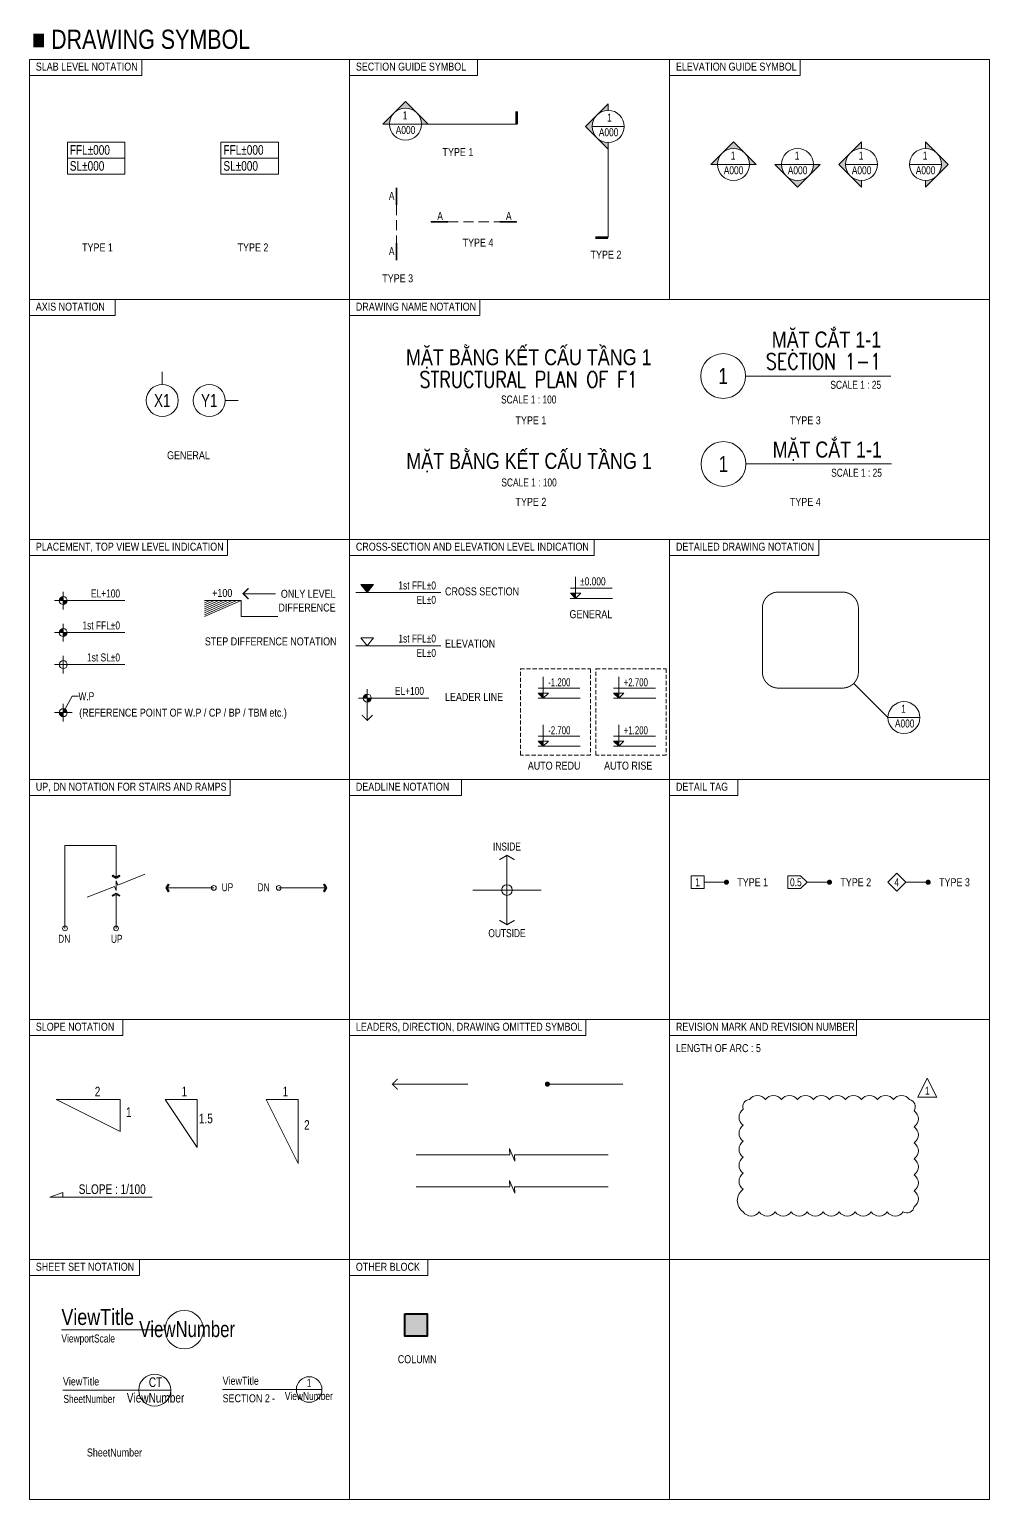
# Model space of a CAD drawing. Header units: millimetres. Extents: x 16759 to 481154, y -15066 to 200960.
# Drawn here: x 405582 to 435582, y 155023 to 200960 of the extents above; entities that cross this region are included whole.
import ezdxf
from ezdxf.enums import TextEntityAlignment as Align

# ---------------------------------------------------------------- set-up
doc = ezdxf.new("R2010")
doc.units = ezdxf.units.MM
doc.header["$MEASUREMENT"] = 0
for name, pattern in [('CEN', [62, 60, -1, 0, -1]), ('CENTER2', [1.125, 0.75, -0.125, 0.125, -0.125]), ('DASHED', [19.049999999999997, 12.7, -6.35]), ('HIDDEN2', [4.762499999999999, 3.175, -1.5875])]:
    doc.linetypes.add(name, pattern=pattern)
for name, color, linetype, lineweight in [('$1$NDC_S_VN TEXT', 7, 'Continuous', 20), ('NDC_FRAME', 7, 'Continuous', 18), ('NDC_S-COLUMN', 4, 'Continuous', 40), ('NDC_S_ANNO', 7, 'Continuous', 20), ('NDC_S_AXIS', 5, 'CENTER2', 13), ('NDC_S_DIM', 1, 'Continuous', 9), ('NDC_S_ENG TITLE', 3, 'Continuous', 20), ('NDC_S_HATCH COLUMN AND WALL', 251, 'Continuous', 13), ('NDC_S_HIDDEN', 8, 'HIDDEN2', 13), ('NDC_S_OPENING2', 9, 'DASHED', 13), ('NDC_S_SYMBOL', 1, 'Continuous', 15), ('NDC_S_TEXT SYMBOL', 7, 'Continuous', 20), ('NDC_S_THIN LINE', 8, 'Continuous', 9), ('NDC_S_VN TEXT', 7, 'Continuous', 20), ('NDC_S_VN TITLE', 6, 'Continuous', 35)]:
    doc.layers.add(name, color=color, linetype=linetype, lineweight=lineweight)
doc.layers.add('NDC_S_REVISION', color=18, linetype='Continuous', lineweight=20, plot=False)
doc.styles.add('NDC_ANNO', font='', dxfattribs={"width": 0.8})
doc.styles.add('NDC_DIM', font='', dxfattribs={"width": 0.75})
doc.styles.add('NDC_EN TXT', font='romans.shx', dxfattribs={"width": 0.8})
doc.styles.add('NDC_VIE TXT', font='arial.ttf', dxfattribs={"width": 0.8})
doc.styles.get('NDC_ANNO').set_extended_font_data('Dotum')
doc.styles.get('NDC_DIM').set_extended_font_data('Dotum')

# ---------------------------------------------------------------- blocks, each defined once
blk = doc.blocks.new('kata_block_CT')
at = {"layer": 'NDC_S_ANNO'}
blk.add_hatch(color=3, dxfattribs=at).paths.add_polyline_path([(0, 1.596954857557648), (-1.612010908633238, 1.596954857557648), (0, 0)])
at = {"layer": 'NDC_S_ANNO', "ltscale": 50}
h = blk.add_hatch(dxfattribs=at)
h.set_pattern_fill('ANSI31', color=256, scale=1.406250541793835, style=0)
h.set_pattern_definition([(45.00000000000001, (0, 5.456968210637569e-12), (-3.157122508925224, 3.157122508925225), [])])
h.paths.add_polyline_path([(0, 1.596954857557648), (0, 0), (1.612010908924276, 1.596954857557648)])
for p, q in [((11.56125648126181, 5.456968210637569e-12), (-1.63869572513795, 5.456968210637569e-12)), ((-1.592704896858777, 3.140833880479477), (11.46947077315417, 3.140833880479477))]:
    blk.add_line(p, q, dxfattribs=at)
for points in [[(0, 6.69495074864426), (0, 0)], [(0, 0), (-1.612010908924276, 1.596954857557648), (0, 1.596954857557648)], [(0, 0), (1.612010908924276, 1.596954857557648), (0, 1.596954857557648)]]:
    blk.add_lwpolyline(points, dxfattribs=at)
at = {"layer": 'NDC_S_ANNO', "color": 8, "ltscale": 50}
blk.add_lwpolyline([(0, 0), (-1.612010908633238, 1.596954857557648), (0, 1.596954857557648)], dxfattribs=at)
at = {"layer": 'NDC_S_TEXT SYMBOL', "color": 3, "style": 'NDC_ANNO', "width": 0.8}
blk.add_attdef('CT', (1.409564409346785, 4.068271311703938), '', height=2.5, dxfattribs=at)
blk = doc.blocks.new('*U207')
at = {"layer": 'NDC_S_ANNO'}
blk.add_line((0, 0), (-32.35554291820154, 0), dxfattribs=at)
blk.add_circle((6, -7.347880794884119e-16), 6, dxfattribs=at)
at = {"layer": 'NDC_S_TEXT SYMBOL', "color": 6, "linetype": 'ByBlock', "lineweight": -2, "style": 'NDC_VIE TXT', "width": 0.8, "flags": 8}
blk.add_attdef('VIEWTITLE', (-32.35554291820154, 1.470649532882817), '', height=5, dxfattribs=at)
at = {"layer": 'NDC_S_TEXT SYMBOL', "color": 0, "linetype": 'ByBlock', "lineweight": -2, "style": 'NDC_ANNO', "width": 0.8, "flags": 8}
blk.add_attdef('NO.', text='', height=5, dxfattribs=at).set_placement((6.916514236014336, 0.2785440091975027), align=Align.MIDDLE)
at = {"layer": 'NDC_S_TEXT SYMBOL', "color": 3, "lineweight": 25, "style": 'NDC_ANNO', "width": 0.8, "flags": 8}
blk.add_attdef('SCALE', (-32.35554291820154, -3.998868953555331), '', height=2.5, dxfattribs=at)
blk = doc.blocks.new('*U208')
at = {"layer": 'NDC_S_ANNO'}
blk.add_line((10, -6.123233995736766e-16), (-23.67175041808426, 0), dxfattribs=at)
blk.add_circle((5, -6.123233995736766e-16), 5, dxfattribs=at)
at = {"layer": 'NDC_S_TEXT SYMBOL', "color": 6, "linetype": 'ByBlock', "lineweight": -2, "style": 'NDC_VIE TXT', "width": 0.8, "flags": 8}
blk.add_attdef('VIEWTITLE', (-23.67175041808426, 1.470649532882817), '', height=2.5, dxfattribs=at)
at = {"layer": 'NDC_S_TEXT SYMBOL', "linetype": 'ByBlock', "lineweight": -2, "style": 'NDC_ANNO', "width": 0.8, "flags": 8}
for tag, p in [('CHITIET', (5.268843111116439, 2.490300879522692)), ('NO.', (5.268843111116439, -2.310829932335765))]:
    blk.add_attdef(tag, text='', height=3, dxfattribs=at).set_placement(p, align=Align.MIDDLE)
at = {"layer": 'NDC_S_TEXT SYMBOL', "color": 3, "lineweight": 25, "style": 'NDC_ANNO', "width": 0.8, "flags": 8}
blk.add_attdef('C/REF', (-23.50983268459007, -3.998868953555331), '', height=2.5, dxfattribs=at)
blk = doc.blocks.new('*U209')
at = {"layer": 'NDC_S_ANNO'}
blk.add_line((4, 0), (-27.04443883454456, 0), dxfattribs=at)
blk.add_circle((0, 0), 4, dxfattribs=at)
at = {"layer": 'NDC_S_TEXT SYMBOL', "color": 0, "linetype": 'ByBlock', "lineweight": -2, "style": 'NDC_VIE TXT', "width": 0.8}
blk.add_attdef('TITLE', (-27.04443883454456, 1.470649532882817), '', height=2.5, dxfattribs=at)
at = {"layer": 'NDC_S_TEXT SYMBOL', "linetype": 'ByBlock', "lineweight": -2, "style": 'NDC_ANNO', "width": 0.8}
blk.add_attdef('DETT', text='', height=2.5, dxfattribs=at).set_placement((0, 2.08916092661093), align=Align.MIDDLE)
at = {"layer": 'NDC_S_TEXT SYMBOL', "color": 6, "linetype": 'ByBlock', "lineweight": -2, "style": 'NDC_VIE TXT', "width": 0.8}
blk.add_attdef('SECTDET2', (-27.04443883454456, -3.998868953555327), '', height=2.5, dxfattribs=at)
at = {"layer": 'NDC_S_TEXT SYMBOL', "color": 3, "lineweight": 25, "style": 'NDC_VIE TXT', "width": 0.8, "flags": 8}
blk.add_attdef('C/REF', (-11.58663159167423, -3.998868953555326), '', height=2.5, dxfattribs=at)
at = {"layer": 'NDC_S_TEXT SYMBOL', "color": 3, "lineweight": 35, "style": 'NDC_ANNO', "width": 0.8}
blk.add_attdef('NUMBER', text='', height=2.5, dxfattribs=at).set_placement((-0.1082291598075997, -1.981368320581264), align=Align.MIDDLE)
blk = doc.blocks.new('Block Callout 3')
at = {"layer": 'NDC_S_TEXT SYMBOL', "color": 6, "ltscale": 0.005, "style": 'NDC_VIE TXT', "width": 0.8, "flags": 8}
blk.add_attdef('NUMBER', (0, 0), '', height=2.5, dxfattribs=at)
blk = doc.blocks.new('CD')
at = {"layer": 'NDC_S_ANNO'}
blk.add_hatch(color=3, dxfattribs=at).paths.add_polyline_path([(5.820766091346741e-10, 159.6954857552046), (-161.2010908627417, 159.6954857552046), (5.820766091346741e-10, -5.529727786779404e-10)])
at = {"layer": 'NDC_S_ANNO', "ltscale": 50}
h = blk.add_hatch(dxfattribs=at)
h.set_pattern_fill('ANSI31', color=256, scale=140.6250541793833, style=0)
h.set_pattern_definition([(45, (5.820766091346741e-10, 0), (-315.7122508925224, 315.7122508925224), [])])
h.paths.add_polyline_path([(5.820766091346741e-10, 159.6954857552046), (5.820766091346741e-10, -5.529727786779404e-10), (161.2010908930097, 159.6954857552046)])
for p, q in [((1156.125648126763, 0), (-163.8695725132129, 0)), ((-159.2704896852956, 314.0833880473947), (1146.947077315999, 314.0833880473947))]:
    blk.add_line(p, q, dxfattribs=at)
for points in [[(5.820766091346741e-10, 669.4950748638657), (5.820766091346741e-10, -5.529727786779404e-10)], [(5.820766091346741e-10, -5.529727786779404e-10), (-161.2010908627417, 159.6954857552046), (5.820766091346741e-10, 159.6954857552046)], [(5.820766091346741e-10, -5.529727786779404e-10), (161.2010908930097, 159.6954857552046), (5.820766091346741e-10, 159.6954857552046)]]:
    blk.add_lwpolyline(points, dxfattribs=at)
at = {"layer": 'NDC_S_TEXT SYMBOL', "color": 3, "style": 'NDC_DIM', "width": 0.7}
blk.add_attdef('COT', (153.9534816145897, 374.6377722059842), '', height=250, dxfattribs=at)
blk = doc.blocks.new('MARK3A')
at = {"layer": 'NDC_S_ANNO'}
h = blk.add_hatch(color=256, dxfattribs=at)
h.paths.add_polyline_path([(3.535533905029297, 3.535533908754587), (0, 7.071067811921239), (-3.535533905029297, 3.535533903166652, -0.414213562318366)])
h.paths.add_polyline_path([(-7.071067802608013, 0), (-5, 0, -0.1989123672315575), (-3.535533905029297, 3.535533903166652)])
h.paths.add_polyline_path([(3.535533905029297, 3.535533908754587, -0.198912367582118), (5, 0), (7.071067817509174, 0)])
for p, q in [((0, 7.071067811921239), (-7.071067802608013, 0)), ((7.071067817509174, 0), (0, 7.071067811921239)), ((-7.071067802608013, 0), (-5, 0)), ((5, 0), (-5, 0)), ((5, 0), (7.071067810058594, 0))]:
    blk.add_line(p, q, dxfattribs=at)
blk.add_circle((0, 0), 5, dxfattribs=at)
blk = doc.blocks.new('MARK3B')
at = {"layer": 'NDC_S_ANNO'}
h = blk.add_hatch(color=256, dxfattribs=at)
h.paths.add_polyline_path([(-3.535533905029297, -3.535533903166652), (-7.071067810058594, 0), (-3.535533905029297, 3.535533903166652, 0.414213562318366)])
h.paths.add_polyline_path([(0, 7.071067806333303), (0, 5, 0.1989123672315575), (-3.535533905029297, 3.535533903166652)])
h.paths.add_polyline_path([(-3.535533905029297, -3.535533903166652, 0.198912367582118), (0, -5), (0, -7.071067817509174)])
for p, q in [((-7.071067810058594, 0), (0, 7.071067806333303)), ((0, 7.071067806333303), (0, 5)), ((0, -7.071067817509174), (-7.071067810058594, 0)), ((-5, 0), (5, 0)), ((0, -5), (0, -7.071067811921239))]:
    blk.add_line(p, q, dxfattribs=at)
blk.add_circle((0, 0), 5, dxfattribs=at)
blk = doc.blocks.new('TAG')
at = {"layer": 'NDC_S_ANNO', "linetype": 'CEN'}
blk.add_line((0, 0), (27.65909799188375, 0), dxfattribs=at)
at = {"layer": 'NDC_S_ANNO', "const_width": 0.8}
blk.add_lwpolyline([(27.65909799188375, 0), (27.65909799188375, 4)], dxfattribs=at)
blk = doc.blocks.new('MARK-P1')
at = {"layer": 'NDC_S_ANNO'}
h = blk.add_hatch(color=256, dxfattribs=at)
h.paths.add_polyline_path([(0, 1.249999990686774, 0.4142135623730951), (-1.25, -9.313225746154785e-09), (0, -9.313225746154785e-09)])
h.paths.add_polyline_path([(1.25, -9.313225746154785e-09), (0, -9.313225746154785e-09), (0, -1.250000009313226, 0.4142135623730951)])
for p, q in [((-2.750000007450581, 0), (2.749999992549419, 0)), ((0, 2.75), (0, -2.75))]:
    blk.add_line(p, q, dxfattribs=at)
blk.add_circle((0, 0), 1.25, dxfattribs=at)
blk = doc.blocks.new('MARK-P2')
at = {"layer": 'NDC_S_ANNO'}
for p, q in [((-2.750000007450581, 0), (2.749999992549419, 0)), ((0, 2.750000001862645), (0, -2.75))]:
    blk.add_line(p, q, dxfattribs=at)
blk.add_circle((0, 0), 1.25, dxfattribs=at)
blk = doc.blocks.new('MARK-P3')
at = {"layer": 'NDC_S_ANNO'}
h = blk.add_hatch(color=256, dxfattribs=at)
h.paths.add_polyline_path([(1.249999992549419, -3.725290298461914e-09, 0.4142135623730951), (-7.450580596923828e-09, 1.24999999627471), (-7.450580596923828e-09, -3.725290298461914e-09)])
h.paths.add_polyline_path([(-7.450580596923828e-09, -1.25000000372529), (-7.450580596923828e-09, -3.725290298461914e-09), (-1.250000007450581, -3.725290298461914e-09, 0.4142135623730951)])
for p, q in [((2.75, 0), (-2.75, 0)), ((0, 2.75000000372529), (0, -2.74999999627471))]:
    blk.add_line(p, q, dxfattribs=at)
blk.add_circle((0, 0), 1.25, dxfattribs=at)
blk = doc.blocks.new('MARK4')
at = {"layer": 'NDC_S_ANNO'}
blk.add_line((-5, 0), (5, 0), dxfattribs=at)
blk.add_circle((0, 0), 5, dxfattribs=at)
blk = doc.blocks.new('A$C13D16E50')
at = {"layer": 'NDC_S_ANNO'}
blk.add_hatch(color=256, dxfattribs=at).paths.add_polyline_path([(0, 0), (-2, 2.5), (2, 2.5)])
blk.add_lwpolyline([(0, 0), (-2, 2.5), (2, 2.5)], close=True, dxfattribs=at)
blk = doc.blocks.new('*U197')
at = {"layer": 'NDC_S_SYMBOL'}
blk.add_line((3.061616997868383e-16, 5), (4.286263797015736e-16, 9), dxfattribs=at)
blk.add_circle((0, 0), 5, dxfattribs=at)
at = {"layer": 'NDC_S_TEXT SYMBOL', "color": 7, "style": 'NDC_ANNO', "width": 0.8}
blk.add_attdef('GRID', text='', height=4, dxfattribs=at).set_placement((0, 0), align=Align.MIDDLE)
blk = doc.blocks.new('*U198')
at = {"layer": 'NDC_S_SYMBOL'}
blk.add_line((5, -1.416384724411995e-15), (9, -2.427027824026856e-15), dxfattribs=at)
blk.add_circle((0, 0), 5, dxfattribs=at)
at = {"layer": 'NDC_S_TEXT SYMBOL', "color": 7, "style": 'NDC_ANNO', "width": 0.8}
blk.add_attdef('GRID', text='', height=4, rotation=270, dxfattribs=at).set_placement((0, 0), align=Align.MIDDLE)
blk = doc.blocks.new('*U199')
at = {"layer": 'NDC_S_ANNO', "linetype": 'ByBlock', "lineweight": -2}
blk.add_line((9.278846846427768e-07, 4.357142857143117), (0, -1), dxfattribs=at)
at = {"layer": 'NDC_S_ANNO', "ltscale": 0.005, "const_width": 0.5}
blk.add_lwpolyline([(0, -1), (9.278846846427768e-07, 4.357142857143117)], dxfattribs=at)
at = {"layer": 'NDC_S_TEXT SYMBOL', "linetype": 'ByBlock', "lineweight": -2, "style": 'NDC_ANNO', "width": 0.8}
blk.add_attdef('DETAIL', text='', height=2.5, dxfattribs=at).set_placement((-0.635006858396082, 1.824862175366434), align=Align.MIDDLE_RIGHT)
blk = doc.blocks.new('*U200')
at = {"layer": 'NDC_S_ANNO', "color": 0, "linetype": 'ByBlock', "lineweight": -2}
blk.add_line((-4.357142640116527, 0.002997111644365447), (1.000000217026004, 0.002999782974066001), dxfattribs=at)
at = {"layer": 'NDC_S_ANNO', "ltscale": 0.005, "const_width": 0.5}
blk.add_lwpolyline([(1.000000217026004, 0.002999782974066001), (-4.357142640116527, 0.002997111644365447)], dxfattribs=at)
at = {"layer": 'NDC_S_TEXT SYMBOL', "linetype": 'ByBlock', "lineweight": -2, "style": 'NDC_ANNO', "width": 0.8}
blk.add_attdef('DETAIL', text='', height=2.5, dxfattribs=at).set_placement((-0.635006858396082, 1.824862175366434), align=Align.MIDDLE_RIGHT)
blk = doc.blocks.new('Drawing name_symbol')
at = {"layer": 'NDC_S_ENG TITLE', "style": 'NDC_EN TXT', "width": 0.8}
blk.add_attdef('SECTDET1', text='', height=5, dxfattribs=at).set_placement((0, 1.011264427095739), align=Align.CENTER)
at = {"layer": 'NDC_S_TEXT SYMBOL', "lineweight": 25, "style": 'NDC_ANNO', "width": 0.8}
blk.add_attdef('SSCALE', text='', height=2.5, dxfattribs=at).set_placement((0, -3.998868953555331), align=Align.CENTER)
at = {"layer": 'NDC_S_VN TITLE', "style": 'NDC_VIE TXT', "width": 0.8}
blk.add_attdef('SECTDET2', text='', height=5, dxfattribs=at).set_placement((0, 7.970649532882817), align=Align.CENTER)
blk = doc.blocks.new('Drawing name_symbol2')
at = {"layer": 'NDC_S_TEXT SYMBOL', "style": 'NDC_ANNO', "width": 0.8}
blk.add_attdef('SSCALE', text='', height=2.5, dxfattribs=at).set_placement((0, -3.998868953555331), align=Align.CENTER)
at = {"layer": 'NDC_S_VN TITLE', "style": 'NDC_VIE TXT', "width": 0.8}
blk.add_attdef('SECTDET1', text='', height=5, dxfattribs=at).set_placement((0, 1.470649532882817), align=Align.CENTER)
blk = doc.blocks.new('*U203')
at = {"layer": 'NDC_S_ANNO'}
blk.add_line((0, 0), (45.35681176658893, -6.446904599144796e-15), dxfattribs=at)
blk.add_circle((-7, 0), 7, dxfattribs=at)
at = {"layer": 'NDC_S_ENG TITLE', "style": 'NDC_EN TXT', "width": 0.8}
blk.add_attdef('SECTDET1', text='', height=5, dxfattribs=at).set_placement((42.35681176658893, 4.567440829414404), align=Align.MIDDLE_RIGHT)
at = {"layer": 'NDC_S_TEXT SYMBOL', "style": 'NDC_ANNO', "width": 0.8}
blk.add_attdef('DETT', text='', height=5, dxfattribs=at).set_placement((-7, 0), align=Align.MIDDLE)
blk.add_attdef('SSCALE', text='', height=2.5, dxfattribs=at).set_placement((42.35681176658893, -1.499999998137356), align=Align.TOP_RIGHT)
at = {"layer": 'NDC_S_VN TITLE', "style": 'NDC_VIE TXT', "width": 0.8}
blk.add_attdef('SECTDET2', text='', height=5, dxfattribs=at).set_placement((42.35681176658893, 11.39873478675144), align=Align.MIDDLE_RIGHT)
blk = doc.blocks.new('*U205')
at = {"layer": 'NDC_S_ANNO'}
blk.add_line((0, 0), (45.51926172808918, -6.469994833293447e-15), dxfattribs=at)
blk.add_circle((-7, 0), 7, dxfattribs=at)
at = {"layer": 'NDC_S_TEXT SYMBOL', "style": 'NDC_ANNO', "width": 0.8}
blk.add_attdef('DETT', text='', height=5, dxfattribs=at).set_placement((-7, 0), align=Align.MIDDLE)
blk.add_attdef('SSCALE', text='', height=2.5, dxfattribs=at).set_placement((42.51926172808917, -1.499999998137356), align=Align.TOP_RIGHT)
at = {"layer": 'NDC_S_VN TITLE', "style": 'NDC_VIE TXT', "width": 0.8}
blk.add_attdef('SECTDET1', text='', height=5, dxfattribs=at).set_placement((42.51926172808917, 6.999999999999995), align=Align.TOP_RIGHT)
blk = doc.blocks.new('cot')
at = {"layer": 'NDC_S_HATCH COLUMN AND WALL', "ltscale": 0.005}
h = blk.add_hatch(color=256, dxfattribs=at)
h.dxf.hatch_style = 1
h.paths.add_polyline_path([(-0.5000000004942454, 0.4999999990697175), (0.4999999995057546, 0.4999999990692841), (0.4999999994759795, -0.5000000009307168), (-0.5000000005240205, -0.5000000009302834)])
at = {"layer": 'NDC_S-COLUMN', "ltscale": 0.005}
blk.add_lwpolyline([(-0.5000000004942454, 0.4999999990697175), (0.4999999995057546, 0.4999999990692841), (0.4999999994759795, -0.5000000009307168), (-0.5000000005240205, -0.5000000009302834)], close=True, dxfattribs=at)
blk = doc.blocks.new('A$Ce7e16025')
at = {"layer": 'NDC_S_ANNO'}
h = blk.add_hatch(dxfattribs=at)
h.set_pattern_fill('LINE', color=8, scale=1000, angle=45, style=0)
h.set_pattern_definition([(45, (-4637417125.844924, -1496818705.370224), (-88.38834764831843, 88.38834764831843), [])])
h.paths.add_polyline_path([(12637.01584706118, 9213.829865001346), (13781.64831766894, 9213.829865001346), (13781.64831766894, 8713.829865001346), (12637.01584706118, 8713.829865001346)])
at = {"layer": 'NDC_FRAME'}
for p, q in [((7167.29857971787, -18874.99999844264), (7167.29857971787, 26125.00000155736)), ((37167.29857971787, 26125.00000155736), (7167.29857971787, 26125.00000155736)), ((10681.47474168928, 25625.00000174363), (10681.47474168928, 26125.00000155736)), ((17167.29857971787, 26125.00000155736), (17167.29857971793, -18874.99999844264)), ((21167.29857971787, 25625.00000155736), (21167.29857971787, 26125.0000013711)), ((27167.29857971787, 26125.00000155736), (27167.29857971793, 18625.00000155736)), ((31246.35376723425, 25625.00000174363), (31246.35376723425, 26125.00000155736)), ((37167.29857971787, 26125.00000155736), (37167.29857971787, -18874.99999844264)), ((7167.29857971787, 25625.00000155736), (10681.47474168928, 25625.00000155736)), ((17167.29857971787, 25625.0000013711), (21167.29857971787, 25625.0000013711)), ((27167.29857971787, 25625.00000155736), (31246.35376723425, 25625.00000155736)), ((7167.29857971787, 18625.00000155736), (37167.29858046293, 18625.00000155736)), ((9843.068317694007, 18125.00000174363), (9843.068317694007, 18625.00000155736)), ((21238.87657756812, 18125.00000174363), (21238.87657756812, 18625.00000155736)), ((7167.29857971787, 18125.00000155736), (9843.068317694007, 18125.00000155736)), ((17167.29858046293, 18125.00000155736), (21238.87657756812, 18125.00000155736)), ((7167.298580462928, 11125.00000155736), (37167.29858120799, 11125.00000155736)), ((13359.69704362366, 10625.00000174364), (13359.69704362366, 11125.00000155738)), ((24811.95279114309, 10625.00000174364), (24811.95279114309, 11125.00000155738)), ((27167.29857971793, 11125.00000155736), (27167.29857971787, -18874.99999844264)), ((31827.20431992452, 10625.00000174363), (31827.20431992452, 11125.00000155736)), ((7167.298581953044, 10625.00000155738), (13359.69704362366, 10625.00000155738)), ((17167.29858120799, 10625.00000155738), (24811.95279114309, 10625.00000155738)), ((27167.29858046299, 10625.00000155736), (31827.20431992452, 10625.00000155736)), ((7167.298581207986, 3625.000001557361), (37167.29858195304, 3625.000001557361)), ((13437.36567008292, 3125.000000812302), (13437.36567008292, 3625.000000626038)), ((20667.29858120799, 3125.000002116154), (20667.29858120799, 3625.00000192989)), ((29303.07193659886, 3125.000002302419), (29303.07193659886, 3625.000002116154)), ((7167.298582698044, 3125.000000626038), (13437.36567008292, 3125.000000626038)), ((17167.29858120799, 3125.00000192989), (20667.29858120799, 3125.00000192989)), ((27167.29858120799, 3125.000002116154), (29303.07193659886, 3125.000002116154)), ((7167.298581953044, -3874.999998442639), (37167.2985826981, -3874.999998442639)), ((10089.47469499835, -4374.999997883846), (10089.47469499835, -3874.99999807011)), ((24551.94807810604, -4374.999997883846), (24551.94807810604, -3874.99999807011)), ((33009.684534423, -4374.999998442639), (33009.684534423, -3874.999998628904)), ((7167.29858344316, -4374.99999807011), (10089.47469499835, -4374.99999807011)), ((17167.29858344316, -4374.99999807011), (24551.94807810604, -4374.99999807011)), ((27167.29858344322, -4374.999998628904), (33009.684534423, -4374.999998628904)), ((7167.298582698102, -11374.99999844264), (37167.29858344316, -11374.99999844264)), ((10602.6061147846, -11874.99999788385), (10602.6061147846, -11374.99999807011)), ((19618.33468240127, -11874.99999788383), (19618.33468240127, -11374.9999980701)), ((7167.298584188218, -11874.99999807011), (10602.6061147846, -11874.99999807011)), ((17167.29858418833, -11874.9999980701), (19618.33468240127, -11874.9999980701)), ((7167.29858344316, -18874.99999844264), (37167.29858418822, -18874.99999844264))]:
    blk.add_line(p, q, dxfattribs=at)
at = {"layer": 'NDC_S_ANNO'}
for p, q in [((8352.737666003755, 23543.52276108433), (8352.737666003755, 22543.52276108433)), ((8352.737666003755, 22543.52276108433), (8352.737666003755, 23543.52276108433)), ((13153.26210646459, 23543.52276108433), (13153.26210646459, 22543.52276108433)), ((13153.26210646459, 22543.52276108433), (13153.26210646459, 23543.52276108433)), ((8352.737666003755, 23043.52276108433), (10152.73766674881, 23043.52276108433)), ((13153.26210646459, 23043.52276108433), (14953.26210720965, 23043.52276108433)), ((8499.773659313913, 9213.829863697494), (10149.77366005897, 9213.829864070023)), ((13845.24568909814, 9431.36640067419), (14860.39776125958, 9431.36640067419)), ((20021.27137324342, 9463.113469755233), (17371.27137324342, 9463.113469755233)), ((8499.773659313913, 8213.829863883759), (10149.77366080403, 8213.829864070023)), ((20021.27137324342, 7804.749705484792), (17371.27137324342, 7804.749705484792)), ((8499.773659313913, 7213.829863883759), (10149.77366080403, 7213.829864070023)), ((32921.66896867187, 6628.034382753263), (33991.61994563969, 5558.083404667865)), ((8499.773659313913, 6227.780396931077), (8224.773659313913, 5713.829863883759)), ((8499.773659313913, 6227.780396931077), (8699.773659313913, 6227.780396931077)), ((17996.27137249836, 6167.707004284384), (19646.27137324342, 6167.707004656913)), ((17721.27137324342, 5473.095353579047), (17721.27137324342, 5892.707004284384)), ((8278.973862285551, 1559.608081795464), (9876.266932244238, 1559.608081795464)), ((8278.973862285551, 1559.608081795464), (8278.973862285551, -1027.294626578499)), ((9876.266932244238, 1559.608081795464), (9876.266932244238, 574.769703179787)), ((22088.48748907342, -911.4101321109774), (22088.48748832836, 1255.256534493601)), ((9876.234057302412, -1027.294626578499), (9876.23405804747, 33.99753558654629)), ((12930.91190209502, 237.6572453158005), (11471.28853103035, 237.6572456883296)), ((14958.0937748205, 237.6572453158005), (16417.71714439505, 237.6572456883296)), ((23155.61275288358, 171.9232012844441), (21021.36222600832, 171.9232012844441)), ((28244.23282718181, 414.3994086186431), (28944.23282792687, 414.3994086186431)), ((32164.30877678457, 414.3994086186431), (31464.30877678457, 414.3994086186431)), ((34548.41685400798, 414.3994086186431), (35248.41685400798, 414.3994086186431))]:
    blk.add_line(p, q, dxfattribs=at)
for points in [[(8352.737666003755, 23543.52276108433), (10152.73766674881, 23543.52276108433), (10152.73766674881, 22543.52276108433), (8352.737666003755, 22543.52276108433)], [(13153.26210646459, 23543.52276108433), (14953.26210720965, 23543.52276108433), (14953.26210720965, 22543.52276108433), (13153.26210646459, 22543.52276108433)], [(12637.01584706118, 9213.829865001346), (13781.64831766894, 9213.829865001346), (13781.64831766894, 8713.829865001346), (14926.28078827669, 8713.829865001346)], [(17721.27137324342, 7804.749705484792), (17521.27137324342, 8054.749705484792), (17921.27137324342, 8054.749705484792), (17721.27137324342, 7804.749705484792)], [(10776.23405730241, 664.3741643728717), (9925.147101039824, 323.9393821658596), (9876.234057302412, 454.3741649689182), (9876.234057302412, 154.3741649689182), (9827.321013565, 284.8089470269188), (8976.234057302412, -55.62583518009342)], [(9979.043754692015, 633.8850944044098), (9996.54377823585, 603.574164837788), (9876.234057302412, 534.374164670895), (9756.234057004389, 603.6561972202762), (9773.734058196482, 633.9670865537628), (9876.266932244238, 574.769703179787), (9979.043754692015, 633.8850944044098)], [(27844.23282792687, 614.3994065697334), (28244.23282718181, 614.3994088049076), (28244.23282792687, 214.3994084323786), (27844.23282792687, 214.3994080598495), (27844.23282792687, 614.3994065697334)], [(31264.30877752963, 614.399407873585), (31464.30877678457, 414.3994086186431), (31264.30877827469, 214.3994073147915), (30864.30877827469, 214.3994069422624), (30864.30877827469, 614.3994054521463), (31264.30877752963, 614.3994076873205)], [(33982.7314305444, 414.3994071285269), (34265.57414115861, 697.2421214680217), (34548.41685400798, 414.3994086186431), (34265.57414190366, 131.5566965143225), (33982.7314305444, 414.3994071285269)], [(9979.043754692015, -25.13676446657337), (9996.54377823585, 5.174165100048413), (9876.234057302412, 74.37416526694142), (9756.234057004389, 5.092132717560162), (9773.734058196482, -25.2187566159264), (9876.266932244238, 33.97862675804936), (9979.043754692015, -25.13676446657337)], [(11530.42283108347, 340.4669423328742), (11500.11190226191, 357.9669655041798), (11430.91190209502, 237.6572453158005), (11500.1939346444, 117.6572453903063), (11530.50482323283, 135.1572458373412), (11471.30744060391, 237.6901202576264), (11530.42283108347, 340.4669423328742)], [(16358.60175391549, 340.4340677635773), (16388.91268273705, 357.934090934883), (16458.11268290394, 237.6243707465037), (16388.83065035456, 117.6243708210095), (16358.51976176613, 135.1243712680443), (16417.71714439505, 237.6572456883296), (16358.60175391549, 340.4340677635773)], [(8210.43919013848, -9424.652909673212), (8210.43919013848, -9274.652909486947), (7810.439190138481, -9424.652909673212), (11001.63484202733, -9424.652909673212)]]:
    blk.add_lwpolyline(points, dxfattribs=at)
for points, const_width in [([(14011.91235551646, 9598.033067837561), (13845.24568909814, 9431.36640067419), (14011.91235551646, 9264.699734255875)], 41.66666666666666), ([(17887.93804040679, 5639.762019997361), (17721.27137324342, 5473.095353579047), (17554.60470682511, 5639.762019997361)], 35), ([(21851.14780247107, 1118.228403790927), (22088.4874875833, 1255.25653486613), (22325.82717418566, 1118.228403045869)], 35), ([(21851.14780098095, -774.3819999181869), (22088.48748683825, -911.4101306208613), (22325.82717269554, -774.3819991731289)], 35)]:
    blk.add_lwpolyline(points, dxfattribs=dict(at, const_width=const_width))
at = {"layer": 'NDC_S_ANNO', "linetype": 'HIDDEN2', "ltscale": 100, "const_width": 30}
blk.add_lwpolyline([(33068.11557816894, 6981.587773442458, -0.4142135622276136), (32568.11557742389, 6481.587773442458), (30568.11557667883, 6481.587773442458, -0.414213562460384), (30068.11557667883, 6981.587773442458), (30068.11557816894, 8981.587773442458, -0.4142135622785321), (30568.11557742389, 9481.587773442458), (32568.11557742389, 9481.587773442458, -0.4142135624785692), (33068.11557816894, 8981.587773442458)], format="xyb", close=True, dxfattribs=at)
at = {"layer": 'NDC_S_ANNO', "const_width": 80}
for points in [[(28904.23282807588, 414.3994089911721, 1), (28984.23282777786, 414.3994089911721, 1)], [(32124.30877693358, 414.3994089911721, 1), (32204.30877663556, 414.3994089911721, 1)], [(35208.416854157, 414.3994089911721, 1), (35288.41685385897, 414.3994089911721, 1)]]:
    blk.add_lwpolyline(points, format="xyb", close=True, dxfattribs=at)
at = {"layer": 'NDC_S_ANNO'}
for points in [[(10003.38526057114, -6368.782443552671), (10003.38526057114, -7368.782443552671), (8003.385260571144, -6368.782443552671)], [(12409.85876010766, -6368.782444856522), (12409.85876010766, -7868.782444856522), (11409.85876010766, -6368.782444856522)], [(15566.03737758507, -6368.782443552671), (15566.03737758507, -8368.78244355267), (14566.03737758507, -6368.782443552671)]]:
    blk.add_lwpolyline(points, close=True, dxfattribs=at)
for centre, radius in [((12930.91190209502, 237.6572453158005), 75), ((14958.0937748205, 237.6572453158005), 75), ((22088.48748832836, 171.9232020295021), 166.6666666666667), ((8278.973862285551, -1027.294626578499), 75), ((9876.234057302412, -1027.294626578499), 75)]:
    blk.add_circle(centre, radius, dxfattribs=at)
at = {"layer": 'NDC_S_HIDDEN', "ltscale": 100}
for p, q in [((18636.04662494309, 21579.55282315724), (18636.04671773157, 20386.79537886645)), ((20249.84419987904, 21052.98374281968), (21859.26683123683, 21052.98374281968))]:
    blk.add_line(p, q, dxfattribs=at)
at = {"layer": 'NDC_S_OPENING2', "ltscale": 10, "elevation": -5.332111246215604e-07}
for points in [[(22509.53918366332, 7085.60769548807), (24700.48019000713, 7085.60769548807), (24700.48019000713, 4388.762568253311), (22509.53918366332, 4388.762568253311)], [(24868.42840820143, 7085.60769548807), (27059.36941454525, 7085.60769548807), (27059.36941454525, 4388.762568253311), (24868.42840820143, 4388.762568253311)]]:
    blk.add_lwpolyline(points, close=True, dxfattribs=at)
at = {"layer": 'NDC_S_REVISION'}
blk.add_lwpolyline([(35220.89981997374, -5704.982811881855), (34920.89981997374, -6304.982811881855), (35520.89981997374, -6304.982811881855)], close=True, dxfattribs=at)
blk.add_lwpolyline([(29468.60443450732, -9886.147414796389, 0.52056705), (29968.60443450732, -9886.147414796389, 0.52056705), (30468.60443450732, -9886.147414796389, 0.52056705), (30968.60443450732, -9886.147414796389, 0.52056705), (31468.60443450732, -9886.147414796389, 0.52056705), (31968.60443450732, -9886.147414796389, 0.52056705), (32468.60443450732, -9886.147414796389, 0.52056705), (32968.60443450732, -9886.147414796389, 0.52056705), (33468.60443450732, -9886.147414796389, 0.52056705), (33968.60443450732, -9886.147414796389, 0.52056705), (34468.60443450732, -9886.147414796389, 0.52056705), (34811.30279720516, -9728.845777494236, 0.52056705), (34811.30279720516, -9228.845777494236, 0.52056705), (34811.30279720516, -8728.845777494236, 0.52056705), (34811.30279720516, -8228.845777494236, 0.52056705), (34811.30279720516, -7728.845777494236, 0.52056705), (34811.30279720516, -7228.845777494236, 0.52056705), (34811.30279720516, -6728.845777494236, 0.52056705), (34664.69331733289, -6375.455257366513, 0.52056705), (34164.69331733289, -6375.455257366513, 0.52056705), (33664.69331733289, -6375.455257366513, 0.52056705), (33164.69331733289, -6375.455257366513, 0.52056705), (32664.69331733289, -6375.455257366513, 0.52056705), (32164.69331733289, -6375.455257366513, 0.52056705), (31664.69331733289, -6375.455257366513, 0.52056705), (31164.69331733289, -6375.455257366513, 0.52056705), (30664.69331733289, -6375.455257366513, 0.52056705), (30164.69331733289, -6375.455257366513, 0.52056705), (29664.69331733289, -6375.455257366513, 0.52056705), (29468.60443450732, -6679.366374540943, 0.52056705), (29468.60443450732, -7179.366374540943, 0.52056705), (29468.60443450732, -7679.366374540943, 0.52056705), (29468.60443450732, -8179.366374540943, 0.52056705), (29468.60443450732, -8679.366374540943, 0.52056705), (29468.60443450732, -9179.366374540943, 0.52056705)], format="xyb", close=True, dxfattribs=at)
at = {"layer": 'NDC_S_SYMBOL'}
for p, q in [((18506.47929403128, -5894.238089475359), (20861.89990955533, -5894.238089475359)), ((23351.94926354231, -5894.238089475359), (25707.36987906636, -5894.238089475359))]:
    blk.add_line(p, q, dxfattribs=at)
at = {"layer": 'NDC_S_SYMBOL', "const_width": 35}
blk.add_lwpolyline([(18673.14596044959, -6060.904756079937), (18506.47929403128, -5894.238089475359), (18673.14596044959, -5727.571422684516)], dxfattribs=at)
at = {"layer": 'NDC_S_SYMBOL', "const_width": 80}
blk.add_lwpolyline([(23311.94926369132, -5894.23808910283, 1), (23391.9492633933, -5894.23808910283, 1)], format="xyb", close=True, dxfattribs=at)
at = {"layer": 'NDC_S_SYMBOL'}
for points in [[(19249.67105112213, -8099.995537139868), (22174.01887647051, -8099.995537139868), (22169.6710506751, -7899.995537139868), (22329.67105156917, -8299.995537512397), (22325.3232250287, -8099.995537139868), (25249.67105112213, -8099.995537139868)], [(19249.67105112213, -9099.995537139868), (22174.01887647051, -9099.995537139868), (22169.6710506751, -8899.995537139868), (22329.67105156917, -9299.995537512397), (22325.3232250287, -9099.995537139868), (25249.67105112213, -9099.995537139868)]]:
    blk.add_lwpolyline(points, dxfattribs=at)
at = {"xscale": 700, "yscale": 700}
blk.add_blockref('cot', (19241.96774534188, -13415.91991734073), dxfattribs=at)
at = {"ltscale": 0.005}
ref = blk.add_blockref('Block Callout 3', (8962.692242215737, -17528.84864028274), dxfattribs=dict(at, xscale=100, yscale=100, zscale=100))
ref.add_attrib('NUMBER', 'SheetNumber', (8962.692242215737, -17528.84864028274), dxfattribs={"layer": 'NDC_S_TEXT SYMBOL', "color": 6, "ltscale": 0.005, "height": 250, "style": 'NDC_VIE TXT', "width": 0.8})
at = {"layer": 'NDC_S_ANNO', "yscale": 100, "zscale": 100}
for name, p, xscale in [('MARK3A', (18918.24403860827, 24100.89346962988), 100), ('TAG', (19625.35082035919, 24100.89346925735), 100), ('MARK3B', (25249.56730540877, 24031.58853323951), 100), ('MARK3B', (33167.29857971787, 22843.75000155736), 100), ('MARK3B', (35167.29857971787, 22843.75000155736), -100), ('A$C13D16E50', (17721.27137324342, 9463.113469755233), 100), ('MARK-P1', (8224.77366005897, 9213.829863697494), 100), ('MARK-P1', (8224.77366005897, 8213.829863883759), 100), ('MARK-P2', (8224.77366005897, 7213.829863883759), 100), ('MARK-P1', (17721.27137324342, 6167.707004284384), 100), ('MARK-P3', (8224.773659313913, 5713.829863883759), 100), ('MARK4', (34491.61994563969, 5558.083404667865), 100)]:
    blk.add_blockref(name, p, dxfattribs=dict(at, xscale=xscale))
at = {"layer": 'NDC_S_ANNO', "xscale": -100, "yscale": 100, "zscale": 100, "rotation": 90}
blk.add_blockref('TAG', (25249.56730540877, 23324.48175148859), dxfattribs=at)
at = {"layer": 'NDC_S_ANNO', "xscale": 100, "yscale": 100, "zscale": 100}
for name, p, values in [('Drawing name_symbol', (22768.46676634194, 15773.57759880877), {'SECTDET1': 'STRUCTURAL PLAN OF F1', 'SECTDET2': 'MẶT BẰNG KẾT CẤU TẦNG 1', 'SSCALE': 'SCALE 1 : 100'}), ('kata_block_CT', (24230.63965126581, 9284.275629674972), {'CT': '%%p0.000'})]:
    blk.add_blockref(name, p, dxfattribs=at).add_auto_attribs(values)
at = {"layer": 'NDC_S_ANNO'}
ref = blk.add_blockref('*U207', (11403.76132991922, -13566.18981046963), dxfattribs=dict(at, xscale=100, yscale=100, zscale=100))
ref.add_attrib('VIEWTITLE', 'ViewTitle', (8168.207038099063, -13419.12485718135), dxfattribs={"layer": 'NDC_S_TEXT SYMBOL', "color": 6, "linetype": 'ByBlock', "lineweight": -2, "height": 500, "style": 'NDC_VIE TXT', "width": 0.8})
ref.add_attrib('NO.', 'ViewNumber', dxfattribs={"layer": 'NDC_S_TEXT SYMBOL', "color": 0, "linetype": 'ByBlock', "lineweight": -2, "height": 500, "style": 'NDC_ANNO', "width": 0.8}).set_placement((12095.41275352065, -13538.33540954988), align=Align.MIDDLE)
ref.add_attrib('SCALE', 'ViewportScale', (8168.207038099063, -13966.07670582517), dxfattribs={"layer": 'NDC_S_TEXT SYMBOL', "color": 3, "lineweight": 25, "height": 250, "style": 'NDC_ANNO', "width": 0.8})
at = {"layer": 'NDC_S_AXIS', "xscale": 100, "yscale": 100, "zscale": 100}
blk.add_blockref('*U197', (11318.56533011643, 15466.95024451132), dxfattribs=at).add_auto_attribs({'GRID': 'X1'})
at = {"layer": 'NDC_S_AXIS'}
ref = blk.add_blockref('*U198', (12785.7735625304, 15466.95024451132), dxfattribs=dict(at, xscale=100, yscale=100, zscale=100))
ref.add_attrib('GRID', 'Y1', dxfattribs={"layer": 'NDC_S_TEXT SYMBOL', "color": 7, "height": 400, "style": 'NDC_ANNO', "width": 0.8}).set_placement((12785.7735625304, 15466.9502445114), align=Align.MIDDLE)
at = {"layer": 'NDC_S_DIM'}
ref = blk.add_blockref('CD', (23222.13876148441, 6163.771431693996), dxfattribs=at)
ref.add_attrib('COT', '-1.200', (23376.092243099, 6538.409203899981), dxfattribs={"layer": '0', "color": 3, "height": 250, "style": 'NDC_DIM', "width": 0.75})
ref = blk.add_blockref('CD', (25581.02798602253, 6163.771431693996), dxfattribs=at)
ref.add_attrib('COT', '+2.700', (25734.98146763712, 6538.409203899981), dxfattribs={"layer": '0', "color": 3, "height": 250, "style": 'NDC_DIM', "width": 0.75})
ref = blk.add_blockref('CD', (23222.13876148441, 4663.771431693996), dxfattribs=at)
ref.add_attrib('COT', '-2.700', (23376.092243099, 5038.409203899981), dxfattribs={"layer": '0', "color": 3, "height": 250, "style": 'NDC_DIM', "width": 0.75})
ref = blk.add_blockref('CD', (25581.02798602195, 4663.771431693443), dxfattribs=at)
ref.add_attrib('COT', '+1.200', (25734.98146763653, 5038.409203899428), dxfattribs={"layer": '0', "color": 3, "height": 250, "style": 'NDC_DIM', "width": 0.75})
at = {"layer": 'NDC_S_SYMBOL', "xscale": 100, "yscale": 100, "zscale": 100}
blk.add_blockref('MARK3A', (29167.29857971787, 22843.75000155736), dxfattribs=at)
at = {"layer": 'NDC_S_SYMBOL', "xscale": 100, "yscale": 100, "zscale": 100, "rotation": 180}
blk.add_blockref('MARK3A', (31167.29857971787, 22843.75000155736), dxfattribs=at)
at = {"layer": 'NDC_S_SYMBOL', "xscale": 100, "yscale": 100, "zscale": 100}
for name, p in [('*U199', (18636.04662494309, 21679.55282315724)), ('*U200', (20149.84417817643, 21052.68376452227)), ('*U200', (22294.98109524848, 21052.68403165524)), ('*U199', (18636.04662494309, 19951.08109315213))]:
    blk.add_blockref(name, p, dxfattribs=at).add_auto_attribs({'DETAIL': 'A'})
at = {"layer": 'NDC_S_THIN LINE', "xscale": 100, "yscale": 100, "zscale": 100}
for name, p, values in [('*U203', (29543.18587858498, 16231.89903077495), {'SECTDET1': 'SECTION 1-1', 'SECTDET2': 'MẶT CẮT 1-1', 'DETT': '1', 'SSCALE': 'SCALE 1 : 25'}), ('*U205', (29551.118470332, 13484.68549996929), {'SECTDET1': 'MẶT CẮT 1-1', 'DETT': '1', 'SSCALE': 'SCALE 1 : 25'}), ('Drawing name_symbol2', (22778.11447791045, 13181.51017609476), {'SECTDET1': 'MẶT BẰNG KẾT CẤU TẦNG 1', 'SSCALE': 'SCALE 1 : 100'})]:
    blk.add_blockref(name, p, dxfattribs=at).add_auto_attribs(values)
at = {"layer": 'NDC_S_THIN LINE'}
ref = blk.add_blockref('*U208', (10582.00558503438, -15455.80212345753), dxfattribs=dict(at, xscale=100, yscale=100, zscale=100))
ref.add_attrib('VIEWTITLE', 'ViewTitle', (8214.830543225922, -15308.73717016923), dxfattribs={"layer": 'NDC_S_TEXT SYMBOL', "color": 6, "linetype": 'ByBlock', "lineweight": -2, "height": 250, "style": 'NDC_VIE TXT', "width": 0.8})
ref.add_attrib('CHITIET', 'CT', dxfattribs={"layer": 'NDC_S_TEXT SYMBOL', "linetype": 'ByBlock', "lineweight": -2, "height": 300, "style": 'NDC_ANNO', "width": 0.8}).set_placement((11108.88989614602, -15206.77203550526), align=Align.MIDDLE)
ref.add_attrib('C/REF', 'SheetNumber', (8231.022316575341, -15855.68901881305), dxfattribs={"layer": 'NDC_S_TEXT SYMBOL', "color": 3, "lineweight": 25, "height": 250, "style": 'NDC_ANNO', "width": 0.8})
ref.add_attrib('NO.', 'ViewNumber', dxfattribs={"layer": 'NDC_S_TEXT SYMBOL', "linetype": 'ByBlock', "lineweight": -2, "height": 300, "style": 'NDC_ANNO', "width": 0.8}).set_placement((11108.88989614602, -15686.8851166911), align=Align.MIDDLE)
ref = blk.add_blockref('*U209', (15908.3732330784, -15435.33838934322), dxfattribs=dict(at, xscale=100, yscale=100, zscale=100))
ref.add_attrib('TITLE', 'ViewTitle', (13203.92934962391, -15288.27343605494), dxfattribs={"layer": 'NDC_S_TEXT SYMBOL', "color": 0, "linetype": 'ByBlock', "lineweight": -2, "height": 250, "style": 'NDC_VIE TXT', "width": 0.8})
ref.add_attrib('SECTDET2', 'SECTION 2', (13203.92934962391, -15835.22528469875), dxfattribs={"layer": 'NDC_S_TEXT SYMBOL', "color": 6, "linetype": 'ByBlock', "lineweight": -2, "height": 250, "style": 'NDC_VIE TXT', "width": 0.8})
ref.add_attrib('DETT', '1', dxfattribs={"layer": 'NDC_S_TEXT SYMBOL', "linetype": 'ByBlock', "lineweight": -2, "height": 250, "style": 'NDC_ANNO', "width": 0.8}).set_placement((15908.3732330784, -15226.42229668213), align=Align.MIDDLE)
ref.add_attrib('NUMBER', 'ViewNumber', dxfattribs={"layer": 'NDC_S_TEXT SYMBOL', "color": 3, "lineweight": 35, "height": 250, "style": 'NDC_ANNO', "width": 0.8}).set_placement((15897.55031709763, -15633.47522140134), align=Align.MIDDLE)
ref.add_attrib('C/REF', '-', (14749.71007391094, -15835.22528469875), dxfattribs={"layer": 'NDC_S_TEXT SYMBOL', "color": 3, "lineweight": 25, "height": 250, "style": 'NDC_VIE TXT', "width": 0.8})
at = {"layer": 'NDC_S_ANNO', "style": 'NDC_ANNO', "width": 0.8}
for s, p in [('EL+100', (9999.77366005897, 9438.82986351123)), ('1st FFL%%P0', (9999.77366005897, 8438.82986351123)), ('1st SL%%P0', (9999.77366005897, 7438.829863697494))]:
    blk.add_text(s, height=250, dxfattribs=at).set_placement(p, align=Align.MIDDLE_RIGHT)
blk.add_text('W.P', height=250, dxfattribs=at).set_placement((8699.773659313913, 6227.780396931077), align=Align.MIDDLE_LEFT)
at = {"layer": 'NDC_S_REVISION', "style": 'NDC_ANNO', "width": 0.8}
blk.add_text('1', height=250, dxfattribs=at).set_placement((35220.89981997374, -6097.136715165034), align=Align.MIDDLE)
at = {"layer": 'NDC_S_TEXT SYMBOL', "style": 'NDC_ANNO', "width": 0.8}
for s, height, p in [('1', 250, (18831.1297246184, 24376.10012340367)), ('1', 250, (25217.93161865359, 24306.79518738583)), ('FFL%%P000', 300, (8428.591702215723, 23295.94882509876)), ('FFL%%P000', 300, (13229.11614267656, 23295.94882509876)), ('1', 250, (29080.18426721811, 23118.95665551741)), ('1', 250, (31080.18426721811, 23118.95665551741)), ('1', 250, (33080.18426870822, 23118.95665495862)), ('1', 250, (35080.18426870822, 23118.95665495862)), ('SL%%P000', 300, (8428.591702215723, 22795.94882509876)), ('SL%%P000', 300, (13229.11614267656, 22795.94882509876)), ('1', 250, (34404.50563388498, 5833.290057882856)), ('UP', 250, (13172.31849482172, 258.7699000464781)), ('DN', 250, (14293.47528716439, 258.7699000464781)), (' DN', 250, (7992.614061887201, -1352.881726182808)), ('UP', 250, (9713.569878543552, -1352.881726182808))]:
    blk.add_text(s, height=height, dxfattribs=at).set_placement(p, align=Align.MIDDLE_LEFT)
for s, height, p in [('A000', 250, (18918.24403860827, 23917.97078765005)), ('A000', 250, (25263.96948110347, 23848.66585088715)), ('A000', 250, (29167.29857897281, 22660.82731957753)), ('A000', 250, (31167.29857897281, 22660.82731957753)), ('A000', 250, (33167.29857971787, 22660.82731901873)), ('A000', 250, (35167.29857971787, 22660.82731901873)), ('INSIDE', 250, (22088.48748832836, 1529.010855904853)), ('1', 250, (28044.23282718181, 414.399407873585)), ('0.5', 250, (31113.47179569665, 414.3994067559979)), ('4', 250, (34265.57414190366, 414.3994076873205)), ('OUTSIDE', 250, (22088.48748907342, -1176.051463433469)), ('2 ', 300, (9340.300782639883, -6122.634596190808)), ('1', 300, (12009.85876159777, -6122.634596190808)), ('1', 300, (15166.03737758507, -6122.634596190808)), ('1', 300, (10273.5066412579, -6768.782443552671)), ('1.5', 300, (12679.98014228453, -6968.782443552671)), ('2', 300, (15836.15875827183, -7168.782443552671))]:
    blk.add_text(s, height=height, dxfattribs=at).set_placement(p, align=Align.MIDDLE_CENTER)
for s, height, p in [('1st FFL%%P0', 250, (19871.27137398848, 9688.11346919644)), ('EL%%P0', 250, (19871.27137398848, 9238.113469382704)), ('1st FFL%%P0', 250, (19871.27137249836, 8029.749704739734)), ('EL%%P0', 250, (19871.27137249836, 7579.749704925998)), ('EL+100', 250, (19496.27137324342, 6392.70700409812)), ('SLOPE : 1/100', 300, (10801.63484202733, -9174.652909673212))]:
    blk.add_text(s, height=height, dxfattribs=at).set_placement(p, align=Align.MIDDLE_RIGHT)
blk.add_text('A000', height=250, dxfattribs=at).set_placement((34514.65178164275, 5375.160721942972), align=Align.MIDDLE)
at = {"layer": 'NDC_S_VN TEXT', "color": 3, "style": 'NDC_VIE TXT', "width": 0.8}
for s, height, p in [('\\M+3A1E1 DRAWING SYMBOL ', 600, (7253.534392024274, 26753.48914011587)), ('SLAB LEVEL NOTATION', 250, (7367.29857971787, 25900.00000155736)), ('SECTION GUIDE SYMBOL', 250, (17367.29857971787, 25900.0000013711)), ('ELEVATION GUIDE SYMBOL', 250, (27367.29857971787, 25900.00000155736)), ('TYPE 1', 250, (20074.52053100558, 23228.10642721174)), ('TYPE 1', 250, (8812.48711248755, 20250.00000155736)), ('TYPE 2', 250, (13671.43065234541, 20250.00000155736)), ('TYPE 4', 250, (20701.80219865812, 20400.2334139803)), ('TYPE 2', 250, (24699.06344054209, 20023.9403017703)), ('TYPE 3', 250, (18192.67552805028, 19285.80080415397)), ('AXIS NOTATION', 250, (7367.298580462928, 18400.00000155736)), ('DRAWING NAME NOTATION', 250, (17367.29858120799, 18400.00000155736)), ('TYPE 1', 250, (22355.26218929363, 14848.30744024711)), ('TYPE 3', 250, (30928.6593344229, 14848.30744024711)), ('GENERAL', 250, (11468.84389983478, 13756.3653596985)), ('TYPE 2', 250, (22355.26218929363, 12300.88319729648)), ('TYPE 4', 250, (30928.6593344229, 12300.88319729648)), ('PLACEMENT, TOP VIEW LEVEL INDICATION', 250, (7367.298581953044, 10900.00000155738)), ('CROSS-SECTION AND ELEVATION LEVEL INDICATION', 250, (17367.29858120799, 10900.00000155738)), ('DETAILED DRAWING NOTATION', 250, (27367.29858046299, 10900.00000155736)), ('CROSS SECTION', 250, (20152.17177431926, 9502.296508787156)), ('GENERAL', 250, (24042.94616399787, 8790.940486520485)), ('STEP DIFFERENCE NOTATION', 250, (12650.12467923656, 7940.135013751889)), ('ELEVATION', 250, (20152.17177431926, 7871.594744576796)), ('LEADER LINE', 250, (20152.17177431926, 6206.890043316307)), ('(REFERENCE POINT OF W.P / CP / BP / TBM etc.)', 250, (8723.036794866319, 5714.256254650856)), ('AUTO REDU', 250, (22739.27405317442, 4058.063075998172)), ('AUTO RISE', 250, (25122.54972334474, 4058.063075998172)), ('UP, DN NOTATION FOR STAIRS AND RAMPS', 250, (7367.298582698044, 3400.000000626038)), ('DEADLINE NOTATION', 250, (17367.29858120799, 3400.00000192989)), ('DETAIL TAG', 250, (27367.29858120799, 3400.000002116154)), ('TYPE 1', 250, (29284.27193869499, 414.3994089911721)), ('TYPE 2', 250, (32504.34788755269, 414.3994089911721)), ('TYPE 3', 250, (35588.45596477611, 414.3994089911721)), ('SLOPE NOTATION', 250, (7367.29858344316, -4099.99999807011)), ('LEADERS, DIRECTION, DRAWING OMITTED SYMBOL', 250, (17367.29858344316, -4099.99999807011)), ('REVISION MARK AND REVISION NUMBER', 250, (27367.29858344322, -4099.999998628904)), ('LENGTH OF ARC : 5', 250, (27367.29858269816, -4767.576887391318)), ('SHEET SET NOTATION', 250, (7367.298584188218, -11599.99999807011)), ('OTHER BLOCK', 250, (17367.29858418833, -11599.9999980701)), ('COLUMN', 250, (18677.23411810258, -14488.13857212596))]:
    blk.add_text(s, height=height, dxfattribs=at).set_placement(p, align=Align.MIDDLE_LEFT)
at = {"layer": 'NDC_S_VN TEXT', "style": 'NDC_VIE TXT', "width": 0.8}
blk.add_text('+100', height=250, dxfattribs=at).set_placement((13192.61890122702, 9453.674981251563), align=Align.MIDDLE_CENTER)
at = {"layer": 'NDC_S_VN TEXT', "color": 3, "style": 'NDC_VIE TXT', "width": 0.8}
for s, p in [('ONLY LEVEL', (16732.94441526697, 9427.86096452942)), ('DIFFERENCE', (16732.94441526697, 8997.707610274403))]:
    blk.add_text(s, height=250, dxfattribs=at).set_placement(p, align=Align.MIDDLE_RIGHT)

msp = doc.modelspace()

# ---------------------------------------------------------------- block references
at = {"layer": '$1$NDC_S_VN TEXT'}
msp.add_blockref('A$Ce7e16025', (398414.5019718511, 173897.8242879468), dxfattribs=at)

doc.saveas('drawing.dxf')
